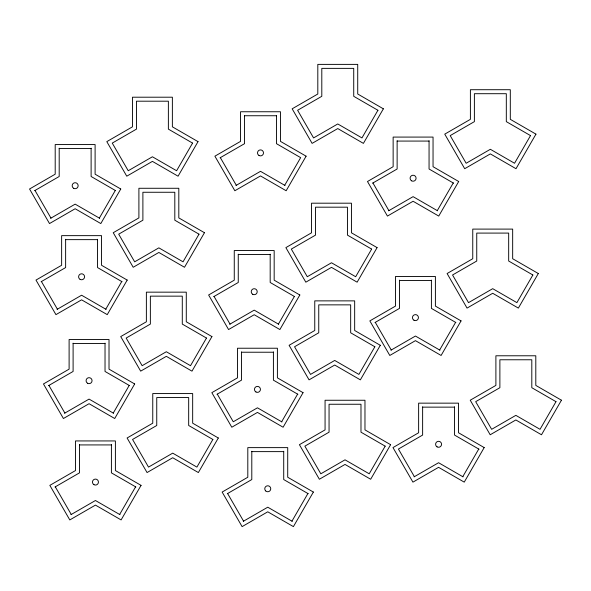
<?xml version="1.0" encoding="UTF-8"?>
<svg xmlns="http://www.w3.org/2000/svg" width="591" height="591" viewBox="0 0 591 591"><rect width="100%" height="100%" fill="white"/><g stroke="black" fill="none" stroke-linecap="round" stroke-linejoin="round"><path stroke-width="0.89" d="M99.347 218.109L115.311 190.465M105.782 309.189L121.746 281.538M113.258 413.065L129.222 385.421M284.692 185.293L300.656 157.642L276.462 143.672L276.462 115.4M119.641 514.473L135.605 486.829M278.413 324.097L294.377 296.453M281.641 421.775L297.605 394.131M437.281 210.625L453.245 182.974M291.947 521.166L307.911 493.515M439.638 350.012L455.602 322.361M462.775 476.686L478.74 449.042M34.706 190.634L59.196 176.495L59.196 148.215M50.671 218.278L75.153 204.139L99.643 218.278M220.051 157.812L244.541 143.672L244.541 115.4M41.141 281.708L65.631 267.575L65.631 239.296M236.016 185.463L260.505 171.324L284.995 185.463M57.105 309.359L81.588 295.219L106.077 309.359M372.64 183.144L397.13 169.004L397.13 140.732M48.617 385.591L73.107 371.451L73.107 343.172M213.772 296.623L238.262 282.483L238.262 254.204M388.605 210.795L413.094 196.655L437.584 210.795M64.574 413.235L89.064 399.095L113.553 413.235M229.736 324.267L254.219 310.135L278.708 324.267M55 486.999L79.489 472.859L79.489 444.58M217 394.3L241.49 380.161L241.49 351.881M374.997 322.531L399.486 308.391L399.486 280.119M70.964 514.643L95.447 500.511L119.936 514.643M390.961 350.182L415.451 336.043L439.933 350.182M227.306 493.692L251.796 479.552L251.796 451.273M243.27 521.336L267.76 507.196L292.25 521.336M414.092 476.856L438.581 462.723L463.071 476.856M244.541 115.74L276.462 115.74M397.13 141.072L429.059 141.072M59.196 148.563L91.117 148.563M65.631 239.636L97.552 239.636M238.262 254.551L270.183 254.551M399.486 280.459L431.408 280.459M73.107 343.519L105.028 343.519M241.49 352.229L273.411 352.229M422.624 407.14L454.545 407.14M79.489 444.927L111.411 444.927M251.796 451.62L283.717 451.62M453.541 183.144L429.059 169.004L429.059 140.732M455.897 322.531L431.408 308.391L431.408 280.119M115.607 190.634L91.117 176.495L91.117 148.215M294.673 296.623L270.183 282.483L270.183 254.204M479.035 449.212L454.545 435.072L454.545 406.793M122.041 281.708L97.552 267.575L97.552 239.296M297.901 394.3L273.411 380.161L273.411 351.881M281.937 421.944L257.447 407.812L233.26 421.775L217.296 394.131M129.518 385.591L105.028 371.451L105.028 343.172M308.207 493.692L283.717 479.552L283.717 451.273M135.9 486.999L111.411 472.859L111.411 444.58M372.936 182.974L388.9 210.625M375.292 322.361L391.257 350.012M414.394 476.686L398.43 449.042L422.624 435.072L422.624 406.793M220.347 157.642L236.311 185.293M214.068 296.453L230.032 324.097M227.601 493.515L243.566 521.166M35.002 190.465L50.966 218.109M41.436 281.538L57.401 309.189M48.913 385.421L64.877 413.065M55.295 486.829L71.26 514.473M120.763 189.002L100.81 223.561L75.153 208.749L49.504 223.561L29.55 189.002L55.199 174.19L55.199 144.566L95.107 144.566L95.107 174.19L120.763 189.002M192.57 143.096L176.606 170.74L152.419 156.778L128.225 170.74L112.26 143.096L136.455 129.126L136.455 101.194L168.376 101.194L168.376 129.126L192.57 143.096M198.022 141.633L178.068 176.192L152.419 161.38L126.762 176.192L106.808 141.633L132.465 126.821L132.465 97.205L172.373 97.205L172.373 126.821L198.022 141.633M127.198 280.082L107.244 314.641L81.588 299.829L55.938 314.641L35.985 280.082L61.634 265.27L61.634 235.646L101.541 235.646L101.541 265.27L127.198 280.082M199.004 234.169L183.04 261.82L158.853 247.851L134.659 261.82L118.695 234.169L142.889 220.207L142.889 192.267L174.81 192.267L174.81 220.207L199.004 234.169M204.456 232.714L184.503 267.272L158.853 252.46L133.197 267.272L113.243 232.714L138.9 217.902L138.9 188.278L178.807 188.278L178.807 217.902L204.456 232.714M134.674 383.958L114.72 418.517L89.064 403.705L63.414 418.517L43.461 383.958L69.11 369.146L69.11 339.522L109.017 339.522L109.017 369.146L134.674 383.958M306.108 156.179L286.155 190.745L260.505 175.933L234.849 190.745L214.895 156.179L240.552 141.375L240.552 111.751L280.459 111.751L280.459 141.375L306.108 156.179M206.481 338.052L190.516 365.696L166.33 351.734L142.136 365.696L126.171 338.052L150.365 324.082L150.365 296.15L182.287 296.15L182.287 324.082L206.481 338.052M211.933 336.589L191.979 371.148L166.33 356.336L140.673 371.148L120.719 336.589L146.376 321.777L146.376 292.161L186.283 292.161L186.283 321.777L211.933 336.589M141.057 485.366L121.103 519.925L95.447 505.113L69.797 519.925L49.843 485.366L75.5 470.554L75.5 440.938L115.4 440.938L115.4 470.554L141.057 485.366M377.922 110.273L361.958 137.925L337.764 123.955L313.57 137.925L297.613 110.273L321.8 96.311L321.8 68.371L353.728 68.371L353.728 96.311L377.922 110.273M383.367 108.818L363.413 143.377L337.764 128.565L312.114 143.377L292.161 108.818L317.81 94.006L317.81 64.382L357.718 64.382L357.718 94.006L383.367 108.818M212.863 439.46L196.906 467.104L172.712 453.142L148.518 467.104L132.554 439.46L156.748 425.49L156.748 397.558L188.677 397.558L188.677 425.49L212.863 439.46M299.829 294.99L279.875 329.549L254.219 314.737L228.569 329.549L208.616 294.99L234.265 280.178L234.265 250.554L274.172 250.554L274.172 280.178L299.829 294.99M218.315 437.997L198.362 472.556L172.712 457.744L147.056 472.556L127.102 437.997L152.759 423.186L152.759 393.569L192.666 393.569L192.666 423.186L218.315 437.997M371.636 249.084L355.671 276.728L331.485 262.766L307.29 276.728L291.326 249.084L315.52 235.115L315.52 207.182L347.442 207.182L347.442 235.115L371.636 249.084M377.088 247.622L357.134 282.18L331.485 267.368L305.828 282.18L285.874 247.622L311.531 232.81L311.531 203.193L351.438 203.193L351.438 232.81L377.088 247.622M303.057 392.668L283.104 427.227L257.447 412.415L231.798 427.227L211.844 392.668L237.493 377.856L237.493 348.232L277.401 348.232L277.401 377.856L303.057 392.668M458.697 181.511L438.744 216.07L413.094 201.265L387.437 216.07L367.484 181.511L393.141 166.699L393.141 137.082L433.048 137.082L433.048 166.699L458.697 181.511M374.864 346.762L358.9 374.406L334.713 360.444L310.519 374.406L294.554 346.762L318.748 332.792L318.748 304.86L350.67 304.86L350.67 332.792L374.864 346.762M380.316 345.299L360.362 379.858L334.713 365.046L309.056 379.858L289.102 345.299L314.759 330.487L314.759 300.871L354.666 300.871L354.666 330.487L380.316 345.299M313.363 492.059L293.409 526.618L267.76 511.806L242.103 526.618L222.15 492.059L247.806 477.247L247.806 447.623L287.714 447.623L287.714 477.247L313.363 492.059M530.511 135.605L514.547 163.256L490.353 149.287L466.159 163.256L450.202 135.605L474.388 121.635L474.388 93.703L506.317 93.703L506.317 121.635L530.511 135.605M535.956 134.142L516.009 168.708L490.353 153.896L464.703 168.708L444.75 134.142L470.399 119.338L470.399 89.714L510.306 89.714L510.306 119.338L535.956 134.142M385.177 446.153L369.212 473.797L345.018 459.828L320.824 473.797L304.867 446.153L329.054 432.184L329.054 404.251L360.983 404.251L360.983 432.184L385.177 446.153M461.054 320.898L441.1 355.464L415.451 340.652L389.794 355.464L369.84 320.898L395.497 306.094L395.497 276.47L435.397 276.47L435.397 306.094L461.054 320.898M390.621 444.691L370.675 479.249L345.018 464.437L319.369 479.249L299.415 444.691L325.065 429.879L325.065 400.255L364.972 400.255L364.972 429.879L390.621 444.691M532.86 274.992L516.903 302.644L492.709 288.674L468.515 302.644L452.551 274.992L476.745 261.03L476.745 233.09L508.674 233.09L508.674 261.03L532.86 274.992M538.312 273.53L518.359 308.096L492.709 293.284L467.053 308.096L447.099 273.53L472.756 258.725L472.756 229.101L512.663 229.101L512.663 258.725L538.312 273.53M484.192 447.579L464.238 482.138L438.581 467.326L412.932 482.138L392.978 447.579L418.627 432.767L418.627 403.151L458.535 403.151L458.535 432.767L484.192 447.579M555.998 401.673L540.034 429.317L515.847 415.355L491.653 429.317L475.689 401.673L499.883 387.703L499.883 359.771L531.804 359.771L531.804 387.703L555.998 401.673M561.45 400.21L541.496 434.769L515.847 419.957L490.19 434.769L470.237 400.21L495.893 385.398L495.893 355.782L535.801 355.782L535.801 385.398L561.45 400.21M252.726 294.288A2.992 2.992 0 0 0 257.211 291.703A2.992 2.992 0 0 0 252.726 289.11A2.992 2.992 0 0 0 252.726 294.288M93.954 484.664A2.992 2.992 0 0 0 98.446 482.079A2.992 2.992 0 0 0 93.954 479.486A2.992 2.992 0 0 0 93.954 484.664M413.951 320.204A2.992 2.992 0 0 0 418.443 317.611A2.992 2.992 0 0 0 413.951 315.018A2.992 2.992 0 0 0 413.951 320.204M87.571 383.256A2.992 2.992 0 0 0 92.056 380.663A2.992 2.992 0 0 0 87.571 378.077A2.992 2.992 0 0 0 87.571 383.256M73.661 188.3A2.992 2.992 0 0 0 78.152 185.707A2.992 2.992 0 0 0 73.661 183.121A2.992 2.992 0 0 0 73.661 188.3M255.955 391.966A2.992 2.992 0 0 0 260.446 389.373A2.992 2.992 0 0 0 255.955 386.787A2.992 2.992 0 0 0 255.955 391.966M80.095 279.38A2.992 2.992 0 0 0 84.579 276.787A2.992 2.992 0 0 0 80.095 274.194A2.992 2.992 0 0 0 80.095 279.38M437.089 446.877A2.992 2.992 0 0 0 441.573 444.292A2.992 2.992 0 0 0 437.089 441.699A2.992 2.992 0 0 0 437.089 446.877M411.595 180.816A2.992 2.992 0 0 0 416.086 178.223A2.992 2.992 0 0 0 411.595 175.63A2.992 2.992 0 0 0 411.595 180.816M265.64 490.885A2.992 2.992 0 0 0 270.648 489.54A2.992 2.992 0 0 0 266.984 485.876A2.992 2.992 0 0 0 265.64 490.885M259.006 155.485A2.992 2.992 0 0 0 263.497 152.892A2.992 2.992 0 0 0 259.006 150.299A2.992 2.992 0 0 0 259.006 155.485"/></g></svg>
